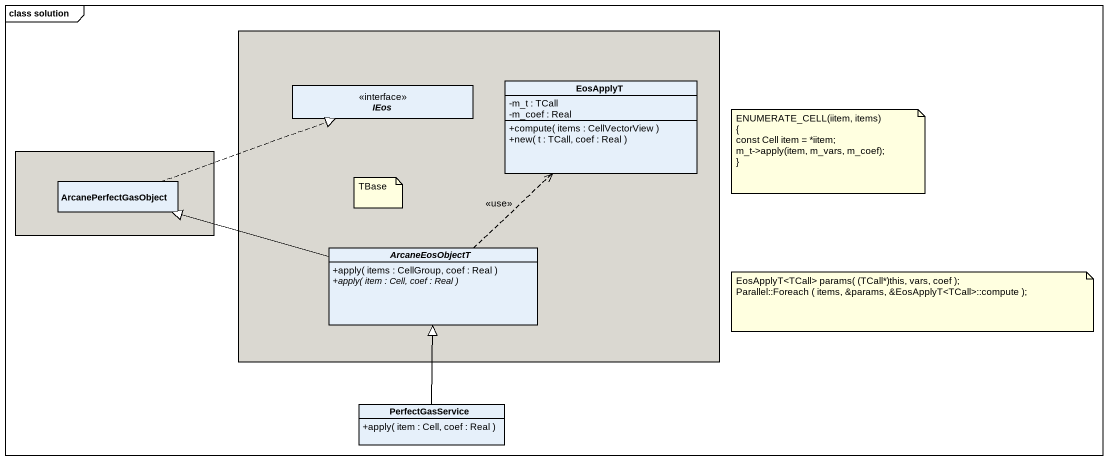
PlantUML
@startuml
mainframe class solution
hide circle
hide empty members
skinparam classAttributeIconSize 0
rectangle " " as rectangle1 #DAD8D1 {
  interface IEos
  class EosApplyT {
    -m_t : TCall
    -m_coef : Real
    +compute( items : CellVectorView )
    +new( t : TCall, coef : Real )
  }
  abstract class ArcaneEosObjectT {
    +apply( items : CellGroup, coef : Real )
    {abstract} +apply( item : Cell, coef : Real )
  }
}
rectangle " " as rectangle2 #DAD8D1 {
  class ArcanePerfectGasObject
}
class PerfectGasService {
  +apply( item : Cell, coef : Real )
}
ArcanePerfectGasObject .right.|> IEos
ArcaneEosObjectT .up.> EosApplyT : <<use>>
ArcaneEosObjectT -left-|> ArcanePerfectGasObject
PerfectGasService -up-|> ArcaneEosObjectT
note as N1
  ENUMERATE_CELL(iitem, items)
  {
  const Cell item = *iitem;
  m_t->apply(item, m_vars, m_coef);
  ~}
end note
note as N2
  TBase
end note
note as N3
  EosApplyT<TCall> params( (TCall*)this, vars, coef );
  Parallel::Foreach ( items, &params, &EosApplyT<TCall>::compute );
end note
@enduml
